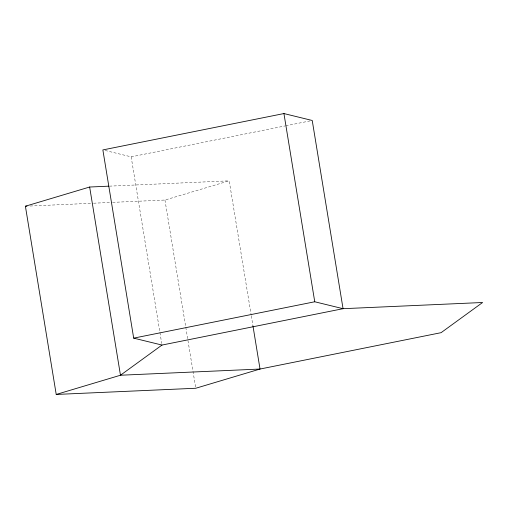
<?xml version="1.0" encoding="UTF-8"?>
<svg xmlns="http://www.w3.org/2000/svg" width="508" height="508" viewBox="0 0 508 508"><rect width="100%" height="100%" fill="white"/><g stroke="black" fill="none" stroke-linecap="round" stroke-linejoin="round"><path stroke-width="0.38" stroke-dasharray="2.54 1.91" d="M112.617 202.362L164.948 200.038L229.203 180.829L251.2 315.157M105.162 150.482L131.166 156.845L285.032 125.946M285.807 125.787L309.899 120.948M109.474 186.144L229.203 180.829M30.156 206.019L92.799 203.238M93.586 203.206L111.823 202.394M251.327 315.938L252.99 326.092M164.948 200.038L185.668 326.555M185.795 327.336L195.644 387.471M131.166 156.845L159.81 331.781M159.937 332.562L161.728 343.497"/><path stroke-width="0.76" d="M56.223 394.443L195.77 388.252L260.026 369.043L441.084 332.676L482.6 302.501L343.052 308.693L161.988 345.059L120.472 375.234L56.223 394.443L25.4 206.229L89.649 187.02L108.68 186.176M133.687 338.137L314.75 301.771L343.052 308.693L312.229 120.479L283.928 113.557L102.864 149.923L133.687 338.137L161.988 345.059M25.4 206.229L26.988 206.159M283.928 113.557L314.75 301.771M252.99 326.092L260.026 369.043L120.472 375.234L89.649 187.02"/></g></svg>
